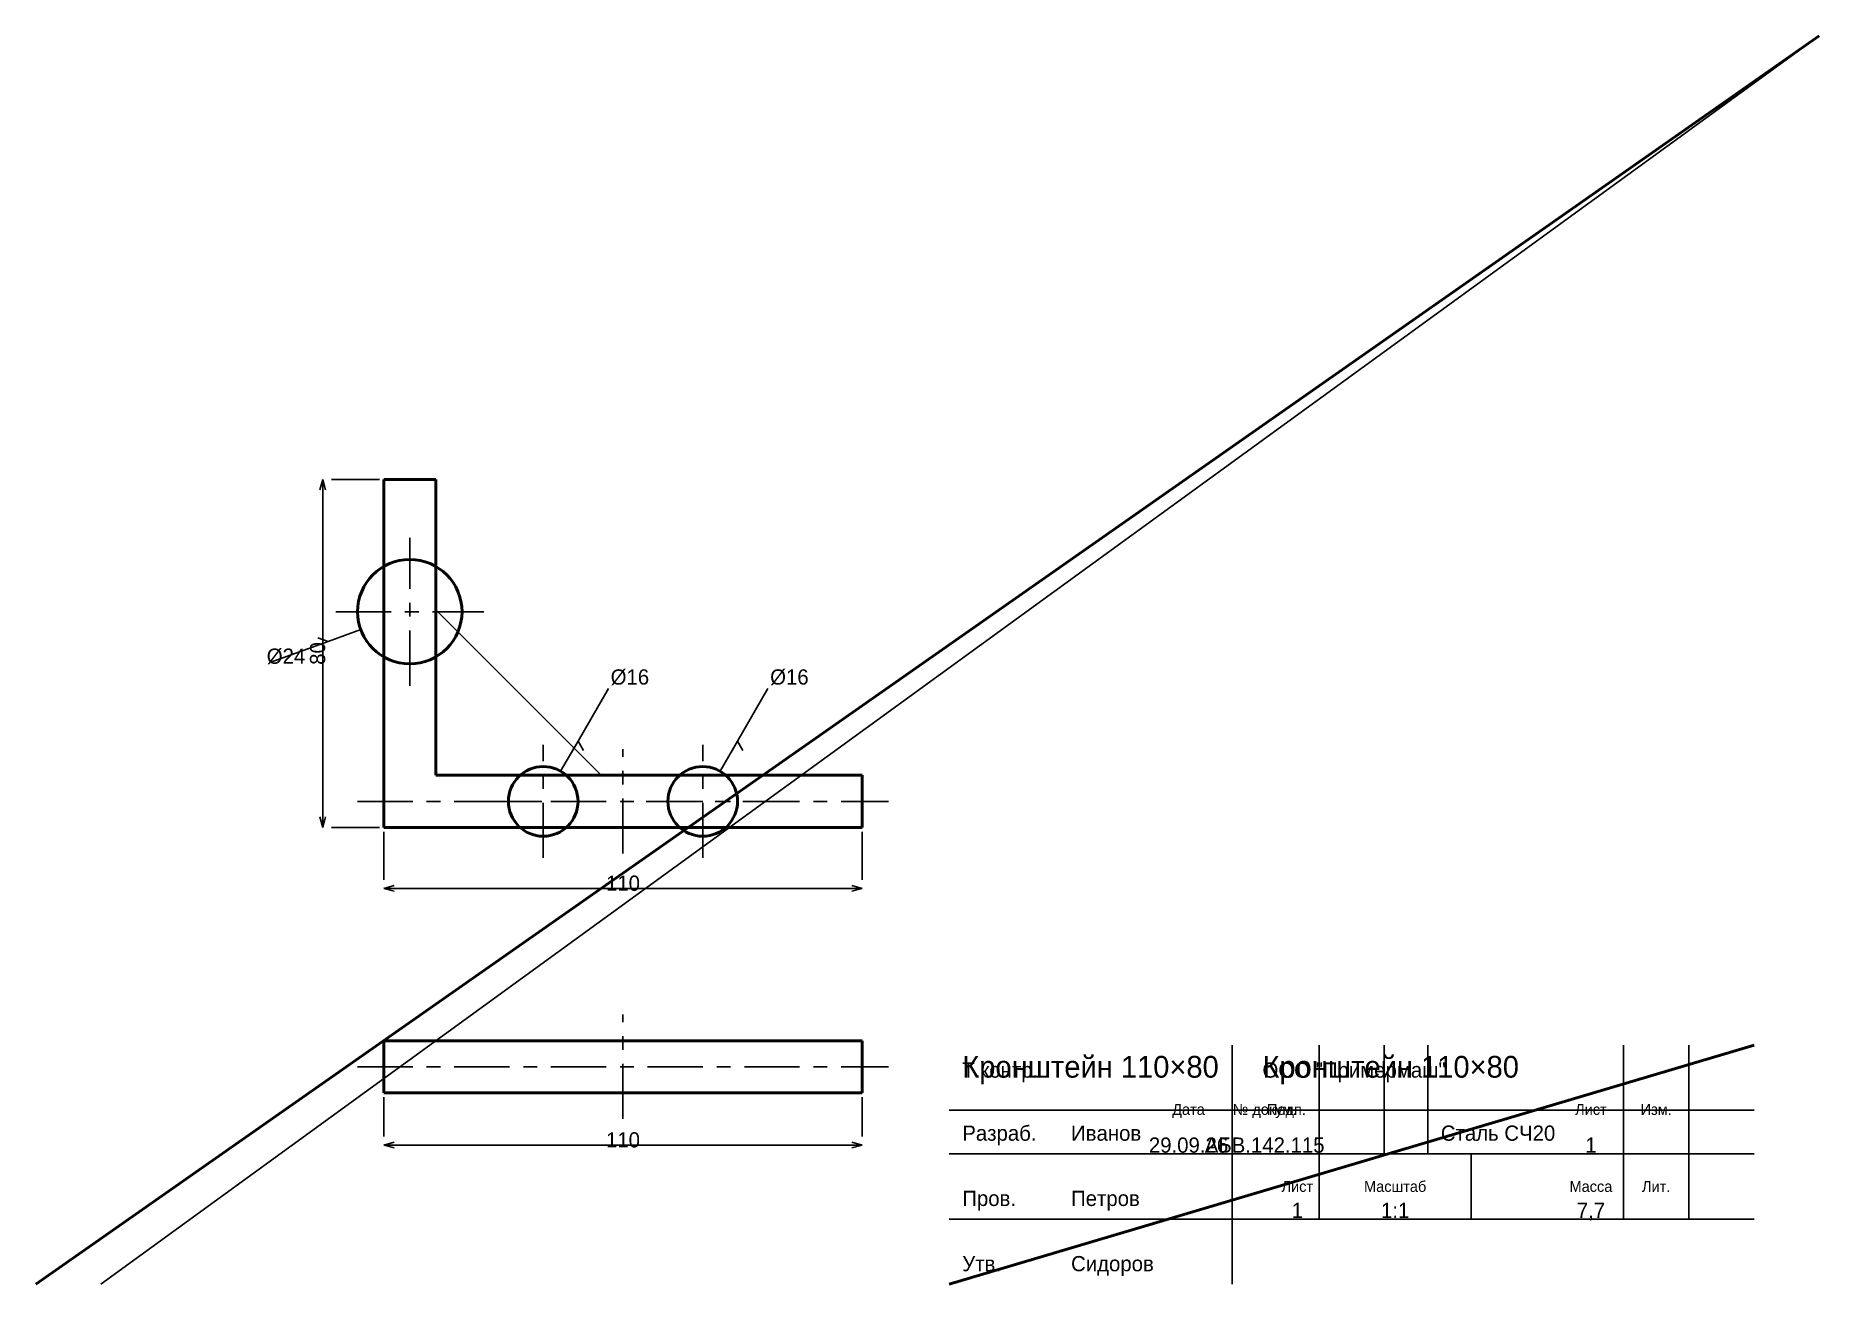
# Model space of a CAD drawing. Header units: millimetres. Extents: x 5 to 415, y 5 to 292.
import ezdxf
from ezdxf.enums import TextEntityAlignment as Align

# ---------------------------------------------------------------- set-up
doc = ezdxf.new("R2010")
doc.units = ezdxf.units.MM
doc.linetypes.add('CENTER', pattern=[22.225, 12.7, -3.175, 3.175, -3.175])
doc.linetypes.add('DASHED', pattern=[9, 6, -3])
for name, color, linetype, lineweight in [('AXIS', 7, 'CENTER', 25), ('DIMS', 7, 'CONTINUOUS', 25), ('MAIN', 7, 'CONTINUOUS', 50), ('TEXT', 7, 'CONTINUOUS', 25), ('THIN', 7, 'CONTINUOUS', 25)]:
    doc.layers.add(name, color=color, linetype=linetype, lineweight=lineweight)

msp = doc.modelspace()

# ---------------------------------------------------------------- linework, layer by layer
at = {"layer": 'AXIS', "linetype": 'CENTER', "lineweight": 25}
for p, q in [((91, 142.6), (91, 176.6)), ((74, 159.6), (108, 159.6)), ((121.667, 103), (121.667, 129)), ((140, 104), (140, 128)), ((158.333, 103), (158.333, 129)), ((79, 116), (201, 116)), ((108.667, 116), (134.667, 116)), ((145.333, 116), (171.333, 116)), ((140, 43), (140, 67)), ((79, 55), (201, 55))]:
    msp.add_line(p, q, dxfattribs=at)
at = {"layer": 'DIMS', "linetype": 'CONTINUOUS', "lineweight": 25}
for p, q in [((71, 190), (70.353, 187.585)), ((71, 110), (71, 190)), ((71, 190), (71.647, 187.585)), ((84, 190), (73, 190)), ((72.206, 152.76), (59.05, 147.971)), ((72.206, 152.76), (69.857, 153.615)), ((79.724, 155.496), (72.206, 152.76)), ((72.206, 152.76), (74.555, 153.615)), ((129.667, 129.856), (136.667, 141.981)), ((166.333, 129.856), (173.333, 141.981)), ((125.667, 122.928), (129.667, 129.856)), ((129.667, 129.856), (128.417, 127.691)), ((129.667, 129.856), (130.917, 127.691)), ((162.333, 122.928), (166.333, 129.856)), ((166.333, 129.856), (165.083, 127.691)), ((166.333, 129.856), (167.583, 127.691)), ((71, 110), (70.353, 112.415)), ((71, 110), (71.647, 112.415)), ((84, 110), (73, 110)), ((85, 109), (85, 98)), ((195, 109), (195, 98)), ((85, 96), (87.415, 96.647)), ((85, 96), (195, 96)), ((85, 96), (87.415, 95.353)), ((195, 96), (192.585, 96.647)), ((195, 96), (192.585, 95.353)), ((85, 48), (85, 39)), ((195, 48), (195, 39)), ((85, 37), (87.415, 37.647)), ((85, 37), (195, 37)), ((85, 37), (87.415, 36.353)), ((195, 37), (192.585, 37.647)), ((195, 37), (192.585, 36.353))]:
    msp.add_line(p, q, dxfattribs=at)
at = {"layer": 'MAIN', "linetype": 'CONTINUOUS', "lineweight": 50}
for p, q in [((5, 5), (415, 292)), ((97, 190), (85, 190)), ((85, 190), (85, 110)), ((97, 122), (97, 190)), ((195, 122), (97, 122)), ((195, 110), (195, 122)), ((85, 110), (195, 110)), ((85, 61), (195, 61)), ((85, 49), (85, 61)), ((195, 49), (195, 61)), ((215, 5), (400, 60)), ((85, 49), (195, 49))]:
    msp.add_line(p, q, dxfattribs=at)
for centre, radius in [((91, 159.6), 12), ((121.667, 116), 8), ((158.333, 116), 8)]:
    msp.add_circle(centre, radius, dxfattribs=at)
at = {"layer": 'THIN', "linetype": 'CONTINUOUS', "lineweight": 25}
for p, q in [((20, 5), (415, 292)), ((135, 122), (97, 160)), ((97, 122), (135, 122)), ((280, 5), (280, 60)), ((300, 35), (300, 60)), ((315, 35), (315, 60)), ((325, 35), (325, 60)), ((370, 35), (370, 60)), ((385, 35), (385, 60)), ((215, 45), (400, 45)), ((215, 35), (400, 35)), ((300, 20), (300, 35)), ((335, 20), (335, 35)), ((370, 20), (370, 35)), ((385, 20), (385, 35)), ((215, 20), (400, 20))]:
    msp.add_line(p, q, dxfattribs=at)
at = {"layer": 'THIN', "linetype": 'DASHED', "lineweight": 25}
for p, q in [((113.667, 61), (129.667, 61)), ((150.333, 61), (166.333, 61))]:
    msp.add_line(p, q, dxfattribs=at)

# ---------------------------------------------------------------- texts
at = {"layer": 'DIMS', "linetype": 'CONTINUOUS', "lineweight": 25}
msp.add_text('80', height=3.5, rotation=90, dxfattribs=at).set_placement((69.8, 150), align=Align.MIDDLE_CENTER)
for s, p in [('%%c24', (58.111, 147.629)), ('%%c16', (137.167, 142.847)), ('%%c16', (173.833, 142.847))]:
    msp.add_text(s, height=3.5, dxfattribs=at).set_placement(p)
for p in [(140, 97.2), (140, 38.2)]:
    msp.add_text('110', height=3.5, dxfattribs=at).set_placement(p, align=Align.MIDDLE_CENTER)
at = {"layer": 'TEXT', "linetype": 'CONTINUOUS', "lineweight": 25}
for s, height, p in [('Кронштейн 110×80', 5, (218, 52.5)), ('Кронштейн 110×80', 5, (287, 52.5)), ('Т.контр.', 3.5, (218, 52.5)), ('ООО "Примермаш"', 3.5, (287, 52.5)), ('Разраб.', 3.5, (218, 38)), ('Иванов', 3.5, (243, 38)), ('Сталь СЧ20', 3.5, (328, 38)), ('Пров.', 3.5, (218, 23)), ('Петров', 3.5, (243, 23)), ('Утв.', 3.5, (218, 8)), ('Сидоров', 3.5, (243, 8))]:
    msp.add_text(s, height=height, dxfattribs=at).set_placement(p)
for s, height, p in [('Дата', 2.5, (270, 45.2)), ('№ докум.', 2.5, (287.5, 45.2)), ('Подп.', 2.5, (292.5, 45.2)), ('Лист', 2.5, (362.5, 45.2)), ('Изм.', 2.5, (377.5, 45.2)), ('29.09.26', 3.5, (270, 37)), ('АБВ.142.115', 3.5, (287.5, 37)), ('1', 3.5, (362.5, 37)), ('Лист', 2.5, (295, 27.5)), ('Масштаб', 2.5, (317.5, 27.5)), ('Масса', 2.5, (362.5, 27.5)), ('Лит.', 2.5, (377.5, 27.5)), ('1', 3.5, (295, 22)), ('1:1', 3.5, (317.5, 22)), ('7,7', 3.5, (362.5, 22))]:
    msp.add_text(s, height=height, dxfattribs=at).set_placement(p, align=Align.MIDDLE_CENTER)

doc.saveas('drawing.dxf')
